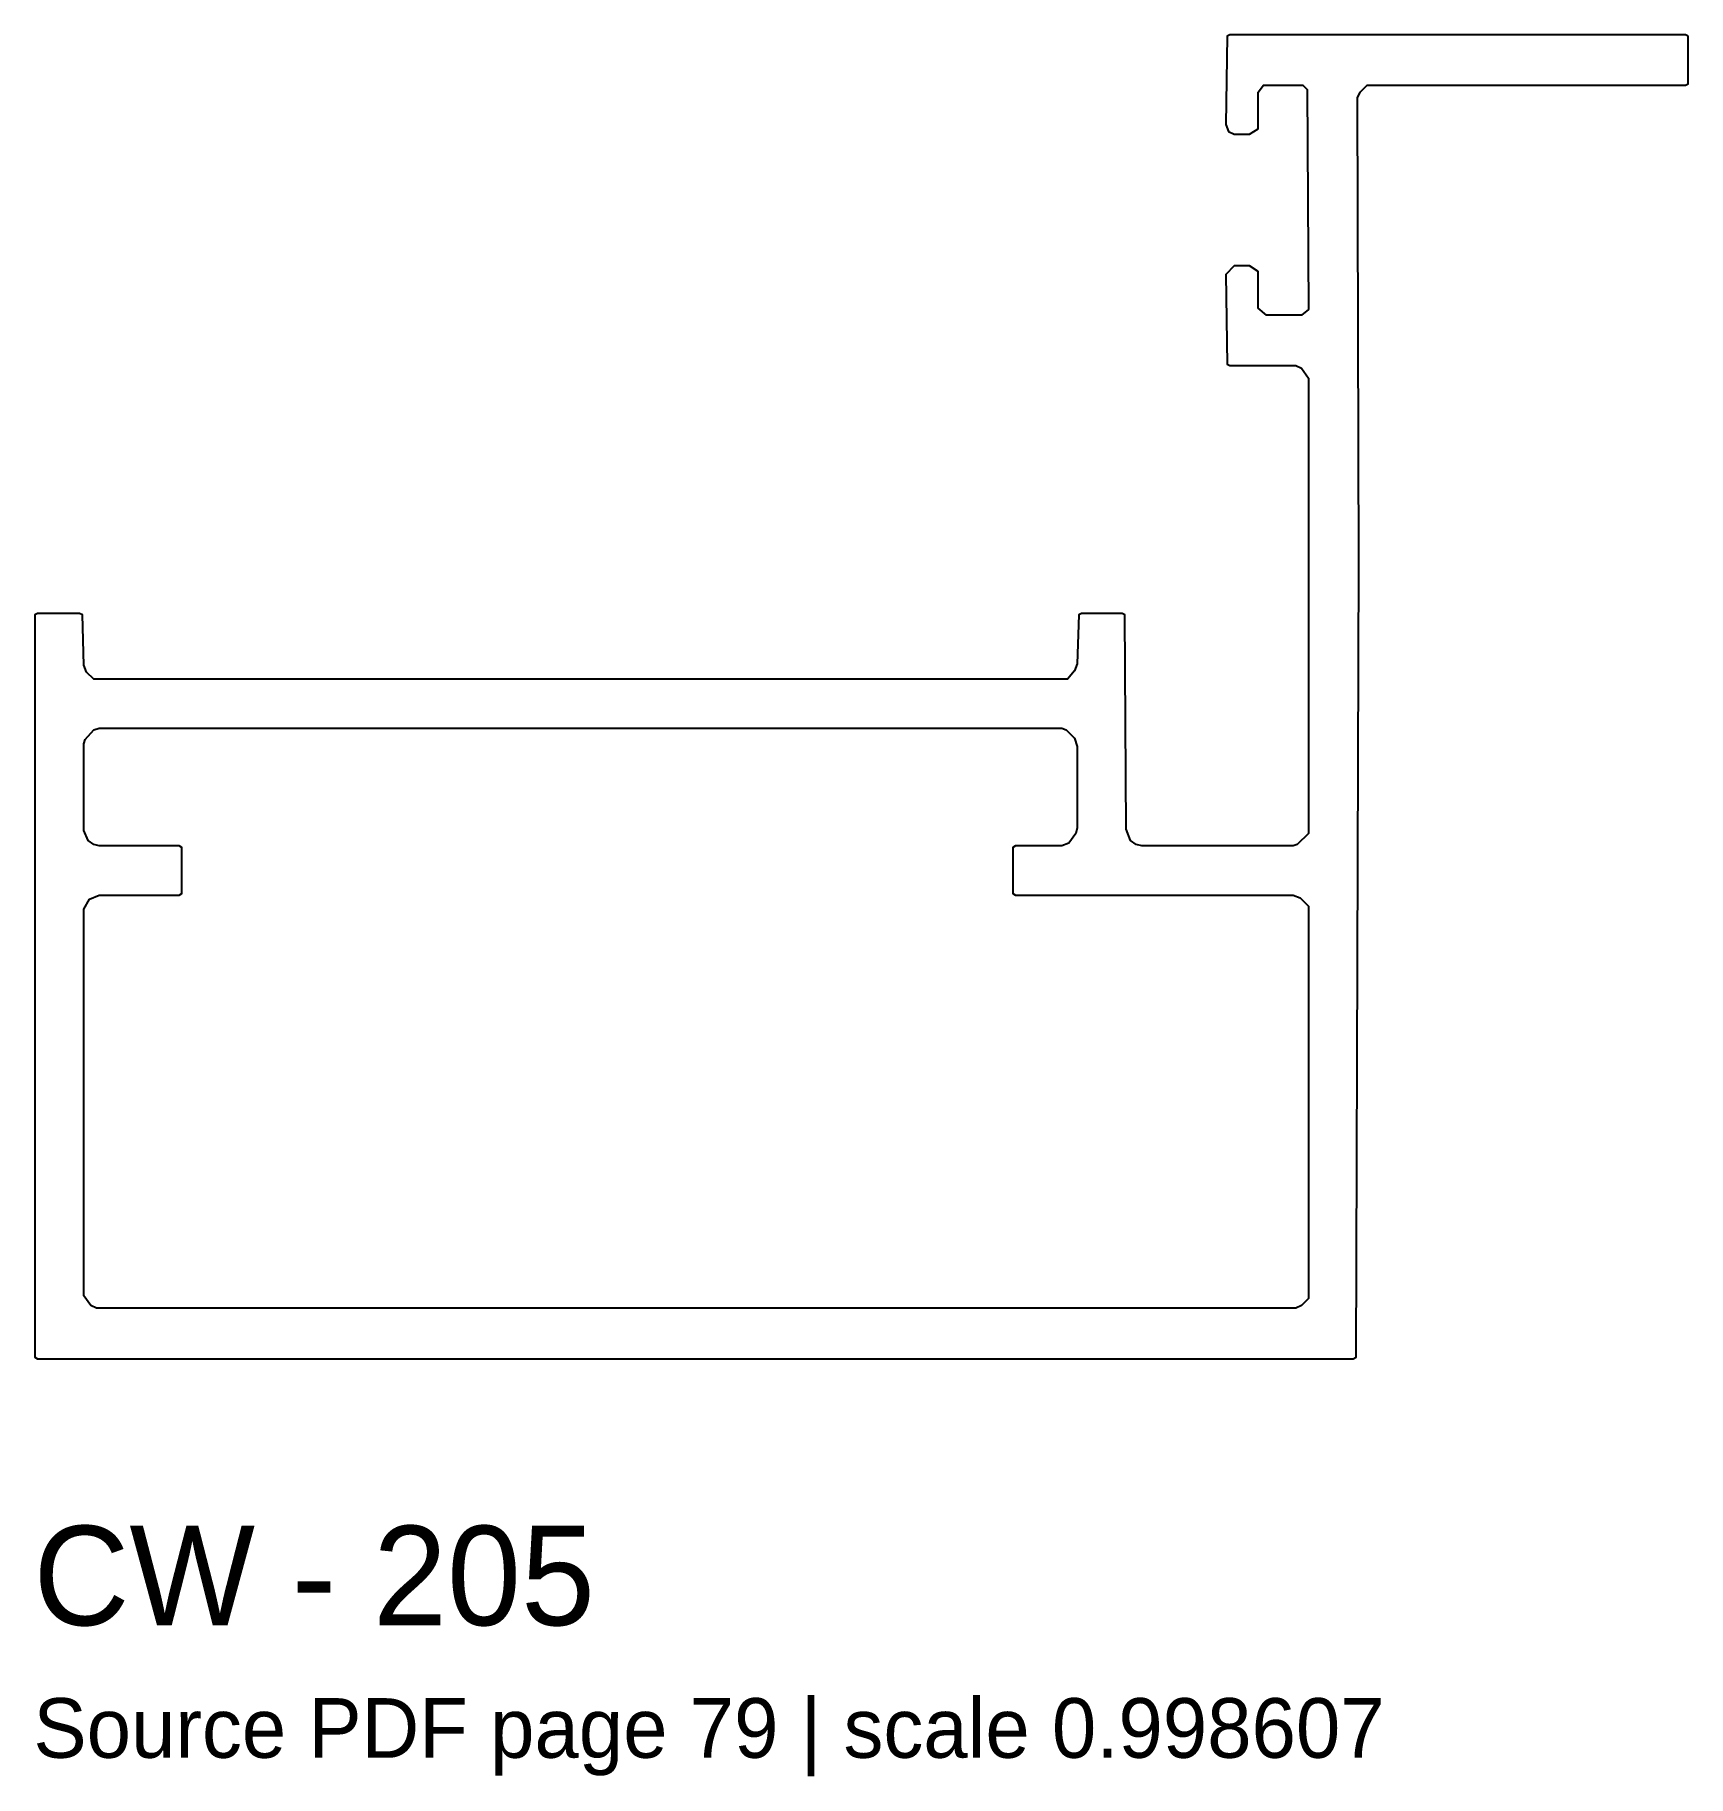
# Model space of a CAD drawing. Header units: millimetres. Extents: x 0 to 49.9, y -12.6 to 40.
import ezdxf

# ---------------------------------------------------------------- set-up
doc = ezdxf.new("R2010")
doc.units = ezdxf.units.MM
doc.layers.add('INFO', color=7, linetype='Continuous')
doc.layers.add('PROFILE', color=7, linetype='Continuous')

msp = doc.modelspace()

# ---------------------------------------------------------------- linework, layer by layer
at = {"layer": 'PROFILE'}
for points in [[(49.926, 39.949), (49.841, 39.992), (36.102, 39.992), (36.018, 39.949), (35.975, 37.286), (36.06, 37.075), (36.229, 36.99), (36.694, 36.99), (36.948, 37.159), (36.948, 38.258), (37.117, 38.47), (38.301, 38.47), (38.427, 38.343), (38.47, 31.706), (38.258, 31.537), (37.201, 31.537), (36.948, 31.748), (36.948, 32.847), (36.694, 33.016), (36.229, 33.016), (35.975, 32.763), (36.018, 30.057), (36.102, 30.015), (38.089, 30.015), (38.258, 29.93), (38.47, 29.634), (38.47, 15.895), (38.131, 15.557), (38.005, 15.515), (33.439, 15.515), (33.27, 15.557), (33.101, 15.684), (32.974, 16.022), (32.932, 22.49), (32.847, 22.532), (31.621, 22.532), (31.537, 22.49), (31.494, 21.01), (31.41, 20.799), (31.198, 20.545), (1.818, 20.545), (1.606, 20.757), (1.522, 20.968), (1.48, 22.49), (1.395, 22.532), (0.127, 22.532), (0.042, 22.49), (0.042, 0.085), (0.127, 0.042), (39.822, 0.042), (39.907, 0.085), (39.992, 24.054), (39.949, 38.089), (40.034, 38.258), (40.245, 38.47), (49.841, 38.47), (49.926, 38.512)], [(1.564, 18.728), (1.818, 19.023), (1.987, 19.066), (31.029, 19.066), (31.156, 19.023), (31.41, 18.77), (31.494, 18.516), (31.494, 16.064), (31.452, 15.895), (31.241, 15.599), (31.029, 15.515), (29.634, 15.515), (29.55, 15.472), (29.55, 14.077), (29.634, 14.035), (38.005, 14.035), (38.216, 13.951), (38.47, 13.697), (38.47, 1.86), (38.258, 1.649), (38.089, 1.564), (1.902, 1.564), (1.733, 1.649), (1.522, 1.945), (1.522, 13.612), (1.691, 13.908), (1.987, 14.035), (4.397, 14.035), (4.481, 14.077), (4.481, 15.472), (4.397, 15.515), (1.987, 15.515), (1.818, 15.557), (1.649, 15.684), (1.522, 15.98), (1.522, 18.601)]]:
    msp.add_lwpolyline(points, close=True, dxfattribs=at)

# ---------------------------------------------------------------- texts
at = {"layer": 'INFO'}
for s, height, p in [('CW - 205', 3, (0, -8)), ('Source PDF page 79 | scale 0.998607', 1.8, (0, -12))]:
    msp.add_text(s, height=height, dxfattribs=at).set_placement(p)

doc.saveas('drawing.dxf')
